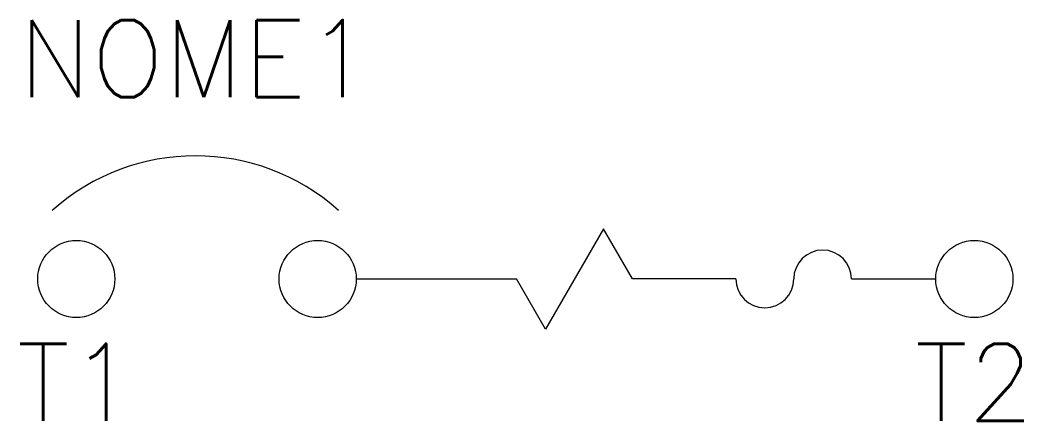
# Model space of a CAD drawing. Extents: x 364.1 to 390.2, y 194.7 to 205.1.
import ezdxf
from ezdxf.enums import TextEntityAlignment as Align

# ---------------------------------------------------------------- set-up
doc = ezdxf.new("R2010")
doc.units = 0
doc.header["$MEASUREMENT"] = 0
doc.layers.get('0').update_dxf_attribs({"linetype": 'CONTINUOUS'})
doc.styles.add('ROMANS', font='romans')

msp = doc.modelspace()

# ---------------------------------------------------------------- linework, layer by layer
at = {"linetype": 'Continuous'}
for p, q in [((379.263, 199.69), (377.763, 197.092)), ((380.013, 198.391), (379.263, 199.69)), ((372.855, 198.391), (377.013, 198.391)), ((377.763, 197.092), (377.013, 198.391)), ((382.697, 198.391), (380.013, 198.391))]:
    msp.add_line(p, q, dxfattribs=at)
msp.add_line((385.697, 198.391), (387.88, 198.391))
for centre in [(365.596, 198.391), (371.855, 198.391), (388.88, 198.391)]:
    msp.add_circle(centre, 1, dxfattribs=at)
for centre, radius, start, end in [((368.686, 196.003), 5.581, 48.3063, 131.6937), ((384.947, 198.391), 0.75, 0, 180), ((383.447, 198.391), 0.75, 180, 0)]:
    msp.add_arc(centre, radius, start, end, dxfattribs=at)

# ---------------------------------------------------------------- texts
at = {"lineweight": -3, "style": 'ROMANS'}
msp.add_attdef('NOME1', text='', height=2, dxfattribs=at).set_placement((368.686, 204.107), align=Align.MIDDLE_CENTER)
for tag, p in [('T1', (365.596, 196.709)), ('T2', (388.88, 196.709))]:
    msp.add_attdef(tag, text='', height=2, dxfattribs=at).set_placement(p, align=Align.TOP_CENTER)

doc.saveas('drawing.dxf')
